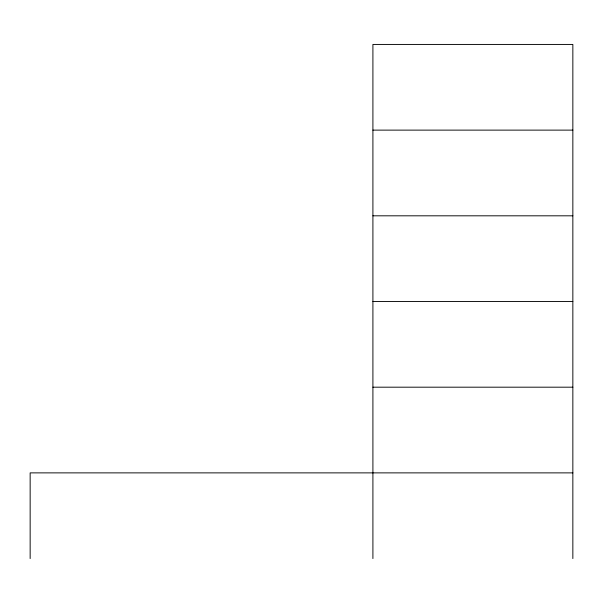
<?xml version="1.0" encoding="UTF-8"?>
<svg xmlns="http://www.w3.org/2000/svg" width="603" height="603" viewBox="0 0 603 603"><rect width="100%" height="100%" fill="white"/><g stroke="black" fill="none" stroke-linecap="round" stroke-linejoin="round"><path stroke-width="0.9" d="M372.91 130.12L572.85 130.12M372.91 215.814L572.85 215.814M372.91 301.5L572.85 301.5M372.91 387.186L572.85 387.186M572.85 472.88L30.15 472.88L30.15 558.566M572.85 558.566L572.85 44.434L372.91 44.434L372.91 558.566"/></g></svg>
